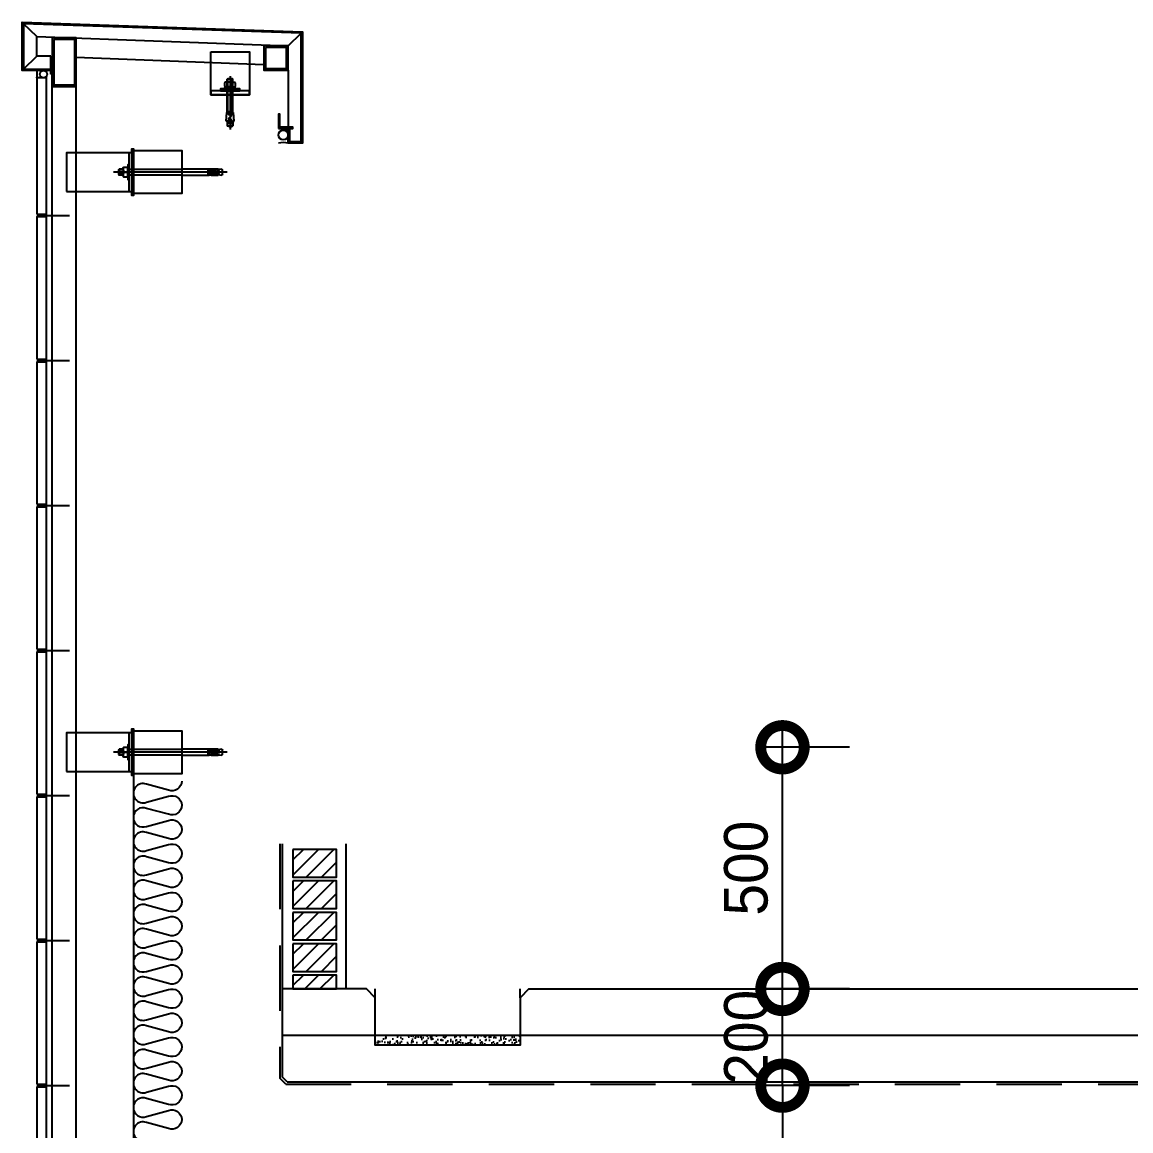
# Model space of a CAD drawing. Header units: millimetres. Extents: x 19868 to 801382, y -4805 to 85279.
# Drawn here: x 297258 to 299551, y 41485 to 43779 of the extents above; entities that cross this region are included whole.
import ezdxf

# ---------------------------------------------------------------- set-up
doc = ezdxf.new("R2010")
doc.units = ezdxf.units.MM
doc.header["$LTSCALE"] = 250
doc.linetypes.add('HID', pattern=[2.8, 1.8, -1])
doc.layers.get('Defpoints').update_dxf_attribs({"color": 151})
for name, color, linetype in [('A-ETC-8', 8, 'Continuous'), ('A-FIN', 6, 'Continuous'), ('A-FIN-8', 8, 'Continuous'), ('A-FIN-9', 7, 'Continuous'), ('A-HAT', 252, 'Continuous'), ('A-HAT-9', 9, 'Continuous'), ('A-HAT-WIREMESH', 9, 'g_mesh'), ('A-WALL', 3, 'Continuous'), ('A-WP', 1, 'HID'), ('ISL', 251, 'Continuous'), ('타일', 6, 'Continuous')]:
    doc.layers.add(name, color=color, linetype=linetype)
doc.layers.add('CK', color=221, linetype='Continuous', plot=False)
doc.layers.add('NOPLOT', color=191, linetype='Continuous', plot=False)
doc.styles.add('Gdim', font='')
doc.styles.get('Gdim').set_extended_font_data('Dotum')
doc.linetypes.add('g_mesh', pattern='A,10,-0.8,["X",Gdim,S=0.6,R=0,X=-0.15,Y=-0.3],-0.8', length=11.6)
doc.dimstyles.new('Gdim50', dxfattribs={"dimscale": 30, "dimtxt": 3, "dimasz": 6, "dimexe": 1.5, "dimexo": 2, "dimgap": 1, "dimtad": 1, "dimdec": 0, "dimzin": 0, "dimdsep": 46, "dimlunit": 6, "dimtxsty": 'Gdim', "dimblk": 'DOTSMALL', "dimcen": 1.5, "dimdle": 1.5, "dimclrd": 256, "dimclre": 256, "dimclrt": 256, "dimazin": 0, "dimtfac": 1, "dimtdec": 0, "dimtix": 1, "dimtmove": 2, "dimatfit": 3, "dimldrblk": 'DOTSMALL', "dimfxl": 1.5, "dimtolj": 1, "dimtzin": 0, "dimlwd": -1, "dimlwe": -1, "dimarcsym": 1})

# ---------------------------------------------------------------- blocks, each defined once
blk = doc.blocks.new('A$C17189e19')
at = {"layer": 'A-HAT-9'}
h = blk.add_hatch(dxfattribs=at)
h.set_pattern_fill('AR-SAND', color=256, scale=0.3)
h.set_pattern_definition([(37.5, (-113396.389, 321843.363), (-0.4800094, 14.6823971), [0, -11.5824, 0, -12.954, 0, -12.3825]), (7.5, (-113396.389, 321843.363), (13.4856985, 21.504753), [0, -6.2484, 0, -10.4394, 0, -4.0005]), (327.5, (-113405.761, 321843.363), (23.7297711, 0.04311554), [0, -3.81, 0, -13.716, 0, -17.907]), (317.5, (-113405.761, 321843.363), (22.9066936, 6.6878797), [0, -1.905, 0, -8.9916, 0, -10.287])])
h.paths.add_polyline_path([(0, -96), (300, -96), (300, -116), (0, -116)])
at = {"layer": 'A-FIN'}
for points in [[(-18, 0), (0, -18), (0, -116), (300, -116), (300, -18), (318, 0)], [(0, -96), (300, -96)]]:
    blk.add_lwpolyline(points, dxfattribs=at)
at = {"layer": 'NOPLOT'}
for p, q in [((0, -18), (0, 0)), ((300, -18), (300, 0))]:
    blk.add_line(p, q, dxfattribs=at)
blk = doc.blocks.new('너트 M12')
for p, q in [((-9, 0), (9, 0)), ((-9.5, -9), (-9.5, -0.5)), ((9, -9.5), (-9, -9.5)), ((0, -8.3), (0, -1.2)), ((9.5, -0.5), (9.5, -9))]:
    blk.add_line(p, q)
for centre, start, end in [((-9, -0.5), 90, 180), ((-9, -9), 180, 270), ((9, -0.5), 0, 90), ((9, -9), 270, 0)]:
    blk.add_arc(centre, 0.5, start, end)
at = {"extrusion": (0, 0, -1)}
for centre, major_axis, ratio, start_param, end_param in [((-4.8, -0.9), (-4.75, 0.31), 0.185359, -0.024388, 3.141593), ((4.8, -0.9), (4.75, 0.31), 0.185108, 3.141593, 6.30754), ((-4.8, -8.6), (4.75, 0.31), 0.187111, 0, 3.166211), ((4.8, -8.6), (-4.75, 0.31), 0.185991, 3.117121, 6.283185)]:
    blk.add_ellipse(centre, major_axis=major_axis, ratio=ratio, start_param=start_param, end_param=end_param, dxfattribs=at)
blk = doc.blocks.new('A$C72d8c3b6')
at = {"layer": 'A-ETC-8'}
for p, q in [((94, 0), (-141, 0)), ((-131, 4.5), (-129.5, 6)), ((-121, 4.5), (-131, 4.5)), ((-131, -4.5), (-131, 4.5)), ((-121, 6), (-129.5, 6)), ((-129.5, -6), (-129.5, 6)), ((0, 6), (-109.5, 6)), ((0, 6), (54, 6)), ((54, -6), (54, 6)), ((54, 6), (57, 6)), ((57, -6), (57, 6)), ((71, 4.5), (57, 4.5)), ((57.6, 6.2), (57.6, -6.2)), ((60.6, 6.2), (57.6, 6.2)), ((60.6, 6.2), (75.6, 6.2)), ((61.6, -2), (61.6, 2)), ((65.6, 1.5), (65.6, 2)), ((66.1, 1), (72.7, 1)), ((71, 4.5), (82, 6)), ((76.1, 2.7), (74.3, 1.5)), ((76.6, 5.2), (76.6, 3.5)), ((82, 6), (82.5, 6)), ((84, 4.5), (84, -4.5)), ((-120.8, -4.5), (-131, -4.5)), ((-131, -4.5), (-129.5, -6)), ((-121, -6), (-129.5, -6)), ((-109.5, -6), (0, -6)), ((54, -6), (0, -6)), ((57, -6), (54, -6)), ((71, -4.5), (57, -4.5)), ((60.6, -6.2), (57.6, -6.2)), ((75.6, -6.2), (60.6, -6.2)), ((65.6, -2), (65.6, -1.5)), ((66.1, -1), (72.7, -1)), ((82, -6), (71, -4.5)), ((76.1, -2.7), (74.3, -1.5)), ((76.6, -3.5), (76.6, -5.2)), ((82.5, -6), (82, -6))]:
    blk.add_line(p, q, dxfattribs=at)
blk.add_lwpolyline([(-103.5, 47.5), (-103.5, -47.5, 0.414214), (-102.5, -48.5), (-100, -48.5), (-100, 48.5), (-102.5, 48.5, 0.414214)], format="xyb", close=True, dxfattribs=at)
for points in [[(-238.5, 40), (-103.5, 40), (-103.5, -40), (-238.5, -40)], [(-103.5, -40), (-109.5, -40), (-109.5, 40), (-103.5, 40)], [(-100, 44.5), (-100, -44.5), (0, -44.5), (0, 44.5)], [(-109.5, 15), (-109.5, -15), (-111.5, -15), (-111.5, 15)]]:
    blk.add_lwpolyline(points, close=True, dxfattribs=at)
for centre, radius, start, end in [((63.6, 2), 2, 90, 180), ((63.6, 2), 2, 0, 90), ((66.1, 1.5), 0.5, 180, 270), ((72.7, 4), 3, 270, 303.6901), ((75.6, 5.2), 1, 0, 90), ((75.6, 3.5), 1, 303.6901, 0), ((82.5, 4.5), 1.5, 0, 90), ((63.6, -2), 2, 180, 270), ((63.6, -2), 2, 270, 0), ((66.1, -1.5), 0.5, 90, 180), ((72.7, -4), 3, 56.3099, 90), ((75.6, -5.2), 1, 270, 0), ((75.6, -3.5), 1, 0, 56.3099), ((82.5, -4.5), 1.5, 270, 0)]:
    blk.add_arc(centre, radius, start, end, dxfattribs=at)
at = {"layer": 'A-ETC-8', "rotation": 270}
blk.add_blockref('너트 M12', (-111.5, 0), dxfattribs=at)
blk = doc.blocks.new('_DotSmall')
at = {"color": 0, "linetype": 'ByBlock', "const_width": 0.5}
blk.add_lwpolyline([(-0.0625, 0, 1), (0.0625, 0, 1)], format="xyb", close=True, dxfattribs=at)
blk = doc.blocks.new('*D63')
at = {"layer": 'CK', "transparency": 16777216}
for p, q in [((298830.7, 41778.9), (298830.7, 41958.9)), ((298969, 41778.9), (298785.7, 41778.9)), ((298830.7, 41578.9), (298830.7, 41778.9)), ((298969, 41578.9), (298785.7, 41578.9)), ((298830.7, 41578.9), (298830.7, 41398.9))]:
    blk.add_line(p, q, dxfattribs=at)
at = {"layer": 'Defpoints', "color": 0, "transparency": 16777216}
for p in [(298830.7, 41778.9), (299029, 41778.9), (299029, 41578.9)]:
    blk.add_point(p, dxfattribs=at)
at = {"layer": 'CK', "transparency": 16777216, "xscale": 180, "yscale": 180, "zscale": 180}
for p, rotation in [((298830.7, 41778.9), 270), ((298830.7, 41578.9), 90)]:
    blk.add_blockref('_DotSmall', p, dxfattribs=dict(at, rotation=rotation))
at = {"layer": 'CK', "transparency": 16777216, "insert": (298755.6, 41678.9), "char_height": 90, "attachment_point": 5, "rotation": 90, "style": 'Gdim'}
blk.add_mtext('\\A1;200', dxfattribs=at)
blk = doc.blocks.new('*D64')
at = {"layer": 'CK', "transparency": 16777216}
for p, q in [((298830.7, 41733.9), (298830.7, 42323.9)), ((298969, 42278.9), (298785.7, 42278.9)), ((298969, 41778.9), (298785.7, 41778.9))]:
    blk.add_line(p, q, dxfattribs=at)
at = {"layer": 'Defpoints', "color": 0, "transparency": 16777216}
for p in [(298830.7, 42278.9), (299029, 42278.9), (299029, 41778.9)]:
    blk.add_point(p, dxfattribs=at)
at = {"layer": 'CK', "transparency": 16777216, "xscale": 180, "yscale": 180, "zscale": 180}
for p, rotation in [((298830.7, 42278.9), 90), ((298830.7, 41778.9), 270)]:
    blk.add_blockref('_DotSmall', p, dxfattribs=dict(at, rotation=rotation))
at = {"layer": 'CK', "transparency": 16777216, "insert": (298755.6, 42028.9), "char_height": 90, "attachment_point": 5, "rotation": 90, "style": 'Gdim'}
blk.add_mtext('\\A1;500', dxfattribs=at)
blk = doc.blocks.new('A$Cae507117')
at = {"layer": 'A-ETC-8'}
for points in [[(-50, 0), (-50, -50), (0, -50), (0, 0)], [(-46.8, -3.2), (-46.8, -46.8), (-3.2, -46.8), (-3.2, -3.2)]]:
    blk.add_lwpolyline(points, close=True, dxfattribs=at)
blk = doc.blocks.new('M12-STUD ANCHOR')
at = {"layer": 'A-ETC-8'}
for p, q in [((22.7, 48), (23.9, 49.2)), ((34.7, 48), (22.7, 48)), ((22.7, -20.8), (22.7, 48)), ((33.5, 49.2), (23.9, 49.2)), ((23.9, -20.8), (23.9, 49.2)), ((28.7, 54.2), (28.7, -55.8)), ((33.5, 49.2), (34.7, 48)), ((33.5, -20.8), (33.5, 49.2)), ((34.7, -20.8), (34.7, 48)), ((17.8, 33.7), (17.8, 40.7)), ((28.2, 30.2), (18, 31.2)), ((18, 28.2), (18, 31.2)), ((18, 31.2), (29.2, 31.2)), ((28.2, 27.2), (18, 28.2)), ((28.7, 42.2), (19.2, 42.2)), ((28.7, 32.2), (19.2, 32.2)), ((23.3, 33.7), (23.3, 40.7)), ((28.2, 27.2), (28.2, 30.2)), ((39.5, 28.2), (28.2, 28.2)), ((28.7, 42.2), (38.2, 42.2)), ((28.7, 32.2), (38.2, 32.2)), ((29.2, 29.2), (29.2, 32.2)), ((39.5, 31.2), (29.2, 32.2)), ((39.5, 28.2), (29.2, 29.2)), ((34.2, 33.7), (34.2, 40.7)), ((39.5, 28.2), (39.5, 31.2)), ((39.7, 33.7), (39.7, 40.7)), ((20.5, -38.8), (21.7, -20.8)), ((21.7, -20.8), (24.3, -20.8)), ((22.7, -18.4), (34.7, -18.4)), ((28.7, -20.8), (24.8, -20.8)), ((35.7, -20.8), (28.7, -20.8)), ((36.9, -38.8), (35.7, -20.8)), ((28.7, -38.8), (20.5, -38.8)), ((22.7, -38.8), (22.7, -48.4)), ((22.7, -41.2), (34.7, -41.2)), ((22.7, -42.4), (34.7, -42.4)), ((25.8, -32.3), (32, -26.1)), ((26.2, -32.6), (32.3, -26.5)), ((31.1, -35.9), (27.5, -35.9)), ((31.1, -36.4), (27.5, -36.4)), ((31.1, -38.8), (28.7, -38.8)), ((32.3, -38.8), (36.9, -38.8)), ((34.7, -38.8), (34.7, -48.4)), ((22.7, -48.4), (28.7, -48.4)), ((28.7, -50.8), (22.7, -48.4)), ((28.7, -50.8), (34.7, -48.4)), ((34.7, -48.4), (28.7, -48.4))]:
    blk.add_line(p, q, dxfattribs=at)
for centre, radius, start, end in [((19.2, 40.7), 1.47, 90, 180), ((19.2, 33.7), 1.47, 180, 270), ((21.8, 40.7), 1.47, 360, 90), ((21.8, 33.7), 1.47, 270, 360), ((24.7, 40.7), 1.47, 90, 180), ((24.7, 33.7), 1.47, 180, 270), ((32.8, 40.7), 1.47, 360, 90), ((32.8, 33.7), 1.47, 270, 360), ((35.7, 40.7), 1.47, 90, 180), ((35.7, 33.7), 1.47, 180, 270), ((38.2, 40.7), 1.47, 360, 90), ((38.2, 33.7), 1.47, 270, 360), ((27.7, -21.9), 3.6, 161.9622, 315), ((27.7, -21.9), 3.12, 159.0667, 315), ((27.5, -34), 2.4, 135, 270), ((27.5, -34), 1.92, 135, 270), ((31.1, -25.3), 1.68, 315, 135), ((31.1, -25.3), 1.2, 315, 135), ((31.1, -37.6), 1.68, 314.4153, 90), ((31.1, -37.6), 1.2, 270, 90)]:
    blk.add_arc(centre, radius, start, end, dxfattribs=at)
blk = doc.blocks.new('A$C7453124a')
at = {"layer": 'A-ETC-8'}
for points in [[(-40, 88.4), (40, 88.4), (40, 0), (-40, 0)], [(-40, 8), (-40, 0), (40, 0), (40, 8)], [(-20, 8), (20, 8), (20, 12), (-20, 12)]]:
    blk.add_lwpolyline(points, close=True, dxfattribs=at)
blk.add_blockref('M12-STUD ANCHOR', (-28.7, -16.2), dxfattribs=at)
blk = doc.blocks.new('A$Cffe7c504')
at = {"layer": 'A-ETC-8'}
for p, q in [((-300, 120.1), (-327, 146.9)), ((-300, 80), (-300, 120.1)), ((220, 100.9), (247, 127)), ((-327, 53), (-300, 80)), ((-271, 80), (-300, 80)), ((-271, 53), (-271, 80)), ((220, 50.9), (220, -67))]:
    blk.add_line(p, q, dxfattribs=at)
for points in [[(-300, 120.1), (220, 100.9)], [(-218.7, 77.3), (170, 62.7)]]:
    blk.add_lwpolyline(points, dxfattribs=at)
for points in [[(-268, 117.3), (-268, 17.3), (-218, 17.3), (-218, 117.3)], [(-264.8, 114.1), (-264.8, 20.5), (-221.2, 20.5), (-221.2, 114.1)], [(200, -70), (230, -70), (230, -67), (203, -67), (203, -40), (200, -40)]]:
    blk.add_lwpolyline(points, close=True, dxfattribs=at)
blk.add_arc((210, -163.7), 64.5, 81.0843, 98.9157, dxfattribs=at)
blk.add_ellipse((210, -83.5), major_axis=(0, 10), ratio=0.999542, dxfattribs=at)
at = {"layer": 'A-FIN-9'}
blk.add_lwpolyline([(-271, 42.8), (-271, 50), (-330, 50), (-330, 150), (250, 130), (250, -100), (220, -100), (220, -73), (208, -73), (208, -70), (223, -70), (223, -97), (247, -97), (247, 127.1), (-327, 146.9), (-327, 53), (-268, 53), (-268, 42.8)], close=True, dxfattribs=at)
at = {"layer": 'A-ETC-8'}
for name, p in [('A$Cae507117', (220, 100.9)), ('A$C7453124a', (100, 0))]:
    blk.add_blockref(name, p, dxfattribs=at)
blk = doc.blocks.new('A$C229340cb')
at = {"layer": 'A-FIN'}
blk.add_lwpolyline([(-67.9, 3), (-47.9, 3), (-47.9, 297), (-67.9, 297)], close=True, dxfattribs=at)
at = {"layer": 'NOPLOT'}
for p, q in [((-67.9, 300), (0, 300)), ((-67.9, 0), (0, 0))]:
    blk.add_line(p, q, dxfattribs=at)
blk = doc.blocks.new('A$C632c858f')
at = {"layer": 'A-ETC-8'}
blk.add_arc((-2.8, 0), 24, 341.8248, 18.1752, dxfattribs=at)
blk.add_ellipse((34, 0), major_axis=(7.59, 0), ratio=0.987937, dxfattribs=at)
blk = doc.blocks.new('A$C4a48d538')
at = {"layer": 'A-FIN', "elevation": 0}
blk.add_lwpolyline([(-300, 8453), (-280, 8453), (-280, 8735), (-300, 8735)], close=True, dxfattribs=at)
at = {"layer": 'NOPLOT'}
blk.add_line((-300, 8450), (-232.1, 8450), dxfattribs=at)
at = {"layer": 'A-ETC-8'}
blk.add_blockref('A$C632c858f', (-320, 8742.5), dxfattribs=at)
at = {"layer": 'A-FIN'}
for p in [(-232.1, 8150), (-232.1, 7850), (-232.1, 7550), (-232.1, 7250), (-232.1, 6950), (-232.1, 6650), (-232.1, 6350)]:
    blk.add_blockref('A$C229340cb', p, dxfattribs=at)

msp = doc.modelspace()

# ---------------------------------------------------------------- hatches: boundary and pattern name
at = {"layer": 'A-HAT', "lineweight": -3}
h = msp.add_hatch(dxfattribs=at)
h.set_pattern_fill('ANSI31', color=256, scale=7, style=0)
h.set_pattern_definition([(45, (214732.234, 44389.054), (-15.715448, 15.715448), [])])
h.paths.add_polyline_path([(297908.2, 42067.4), (297818.2, 42067.4), (297818.2, 42010.4), (297908.2, 42010.4)])
h = msp.add_hatch(dxfattribs=at)
h.set_pattern_fill('ANSI31', color=256, scale=7, style=0)
h.set_pattern_definition([(45, (214732.234, 44324.054), (-15.715448, 15.715448), [])])
h.paths.add_polyline_path([(297908.2, 42002.4), (297818.2, 42002.4), (297818.2, 41945.4), (297908.2, 41945.4)])
h = msp.add_hatch(dxfattribs=at)
h.set_pattern_fill('ANSI31', color=256, scale=7, style=0)
h.set_pattern_definition([(45, (214732.234, 44259.054), (-15.715448, 15.715448), [])])
h.paths.add_polyline_path([(297908.2, 41937.4), (297818.2, 41937.4), (297818.2, 41880.4), (297908.2, 41880.4)])
h = msp.add_hatch(dxfattribs=at)
h.set_pattern_fill('ANSI31', color=256, scale=7, style=0)
h.set_pattern_definition([(45, (214732.234, 44194.054), (-15.715448, 15.715448), [])])
h.paths.add_polyline_path([(297908.2, 41872.4), (297818.2, 41872.4), (297818.2, 41815.4), (297908.2, 41815.4)])
h = msp.add_hatch(dxfattribs=at)
h.set_pattern_fill('ANSI31', color=256, scale=7, style=0)
h.set_pattern_definition([(45, (214732.234, 44129.054), (-15.715448, 15.715448), [])])
h.paths.add_polyline_path([(297818.2, 41778.9), (297908.2, 41778.9), (297908.2, 41807.4), (297818.2, 41807.4)])

# ---------------------------------------------------------------- linework, layer by layer
at = {"layer": 'A-ETC-8'}
for p, q in [((297320.2, 34653.9, 0), (297320.2, 43706.2)), ((297370.2, 34653.9, 0), (297370.2, 43705.7))]:
    msp.add_line(p, q, dxfattribs=at)
at = {"layer": 'A-FIN'}
for p, q in [((297928.2, 41778.9), (297928.2, 42078.9)), ((297970.2, 41778.9), (297796.2, 41778.9)), ((298306.2, 41778.9), (300280.2, 41778.9))]:
    msp.add_line(p, q, dxfattribs=at)
at = {"layer": 'A-FIN-8'}
for p, q in [((297796.2, 42078.9), (297796.2, 41597.1)), ((297806.4, 41586.9), (297796.2, 41597.1)), ((297806.4, 41586.9), (300270, 41586.9))]:
    msp.add_line(p, q, dxfattribs=at)
at = {"layer": 'A-HAT-WIREMESH', "ltscale": 0.6}
msp.add_line((300280.2, 41682.9), (297796.2, 41682.9), dxfattribs=at)
at = {"layer": 'A-WALL', "elevation": 0}
for points in [[(297818.2, 42067.4), (297818.2, 42010.4), (297908.2, 42010.4), (297908.2, 42067.4)], [(297818.2, 42002.4), (297818.2, 41945.4), (297908.2, 41945.4), (297908.2, 42002.4)], [(297818.2, 41937.4), (297818.2, 41880.4), (297908.2, 41880.4), (297908.2, 41937.4)], [(297818.2, 41872.4), (297818.2, 41815.4), (297908.2, 41815.4), (297908.2, 41872.4)], [(297818.2, 41807.4), (297818.2, 41778.9), (297908.2, 41778.9), (297908.2, 41807.4)]]:
    msp.add_lwpolyline(points, close=True, dxfattribs=at)
at = {"layer": 'A-WP', "ltscale": 0.3}
for p, q in [((297791.2, 42078.9), (297791.2, 41594.1)), ((297803.4, 41581.9), (297791.2, 41594.1)), ((297803.4, 41581.9), (300273.1, 41581.9))]:
    msp.add_line(p, q, dxfattribs=at)
at = {"layer": 'ISL'}
msp.add_line((297488.2, 42224.2), (297488.2, 33808.9), dxfattribs=at)
msp.add_lwpolyline([(297588.2, 42208.9, -0.524856), (297561.1, 42190.2), (297515.3, 42202.6, 1.449198), (297515.3, 42165.2), (297561.1, 42177.6, -0.524856), (297588.2, 42158.9, -0.524856), (297561.1, 42140.2), (297515.3, 42152.6, 0.524933), (297488.2, 42133.9, 0.524933), (297515.3, 42115.2), (297561.1, 42127.6, -0.524856), (297588.2, 42108.9, -0.524856), (297561.1, 42090.2), (297515.3, 42102.6, 1.449198), (297515.3, 42065.2), (297561.1, 42077.6, -0.524856), (297588.2, 42058.9, -0.524856), (297561.1, 42040.2), (297515.3, 42052.6, 1.449198), (297515.3, 42015.2), (297561.1, 42027.6, -0.524856), (297588.2, 42008.9, -0.524856), (297561.1, 41990.2), (297515.3, 42002.6, 0.524933), (297488.2, 41983.9, 0.524933), (297515.3, 41965.2), (297561.1, 41977.6, -0.524856), (297588.2, 41958.9, -0.524856), (297561.1, 41940.2), (297515.3, 41952.6, 1.449198), (297515.3, 41915.2), (297561.1, 41927.6, -0.524856), (297588.2, 41908.9, -0.524856), (297561.1, 41890.2), (297515.3, 41902.6, 1.449198), (297515.3, 41865.2), (297561.1, 41877.6, -0.524856), (297588.2, 41858.9, -0.524856), (297561.1, 41840.2), (297515.3, 41852.6, 0.524933), (297488.2, 41833.9, 0.524933), (297515.3, 41815.2), (297561.1, 41827.6, -0.524856), (297588.2, 41808.9, -0.524856), (297561.1, 41790.2), (297515.3, 41802.6, 1.449198), (297515.3, 41765.2), (297561.1, 41777.6, -0.524854), (297588.2, 41758.9, -0.524854), (297561.1, 41740.2), (297515.3, 41752.6, 1.449198), (297515.3, 41715.2), (297561.1, 41727.6, -0.524856), (297588.2, 41708.9, -0.524856), (297561.1, 41690.2), (297515.3, 41702.6, 0.524933), (297488.2, 41683.9, 0.524933), (297515.3, 41665.2), (297561.1, 41677.6, -0.524856), (297588.2, 41658.9, -0.524856), (297561.1, 41640.2), (297515.3, 41652.6, 1.449198), (297515.3, 41615.2), (297561.1, 41627.6, -0.524856), (297588.2, 41608.9, -0.524856), (297561.1, 41590.2), (297515.3, 41602.6, 1.449198), (297515.3, 41565.2), (297561.1, 41577.6, -0.524856), (297588.2, 41558.9, -0.524856), (297561.1, 41540.2), (297515.3, 41552.6, 0.524933), (297488.2, 41533.9, 0.524933), (297515.3, 41515.2), (297561.1, 41527.6, -0.524856), (297588.2, 41508.9, -0.524856), (297561.1, 41490.2), (297515.3, 41502.6, 1.449198), (297515.3, 41465.2)], format="xyb", dxfattribs=at)

# ---------------------------------------------------------------- block references
at = {"layer": 'A-ETC-8', "xscale": -1, "rotation": 180}
for p in [(297588.2, 43468.7), (297588.2, 42268.7)]:
    msp.add_blockref('A$C72d8c3b6', p, dxfattribs=at)
at = {"layer": 'A-FIN', "xscale": -1}
msp.add_blockref('A$C17189e19', (298288.2, 41778.9), dxfattribs=at)
at = {"layer": 'A-FIN-9'}
msp.add_blockref('A$Cffe7c504', (297588.2, 43628.9), dxfattribs=at)
at = {"layer": '타일'}
msp.add_blockref('A$C4a48d538', (297588.2, 34928.9), dxfattribs=at)

# ---------------------------------------------------------------- dimensions: what is measured, and where the dimension line sits
at = {"layer": 'CK'}
for base, p1, p2, picture, middle in [((298830.7, 42278.9), (299029, 41778.9), (299029, 42278.9), '*D64', (298755.6, 42028.9)), ((298830.7, 41778.9), (299029, 41578.9), (299029, 41778.9), '*D63', (298755.6, 41678.9))]:
    dim = msp.add_linear_dim(base=base, p1=p1, p2=p2, angle=90, dimstyle='Gdim50', dxfattribs=at)
    dim.commit()
    dim.dimension.update_dxf_attribs({"geometry": picture, "text_midpoint": middle})

doc.saveas('drawing.dxf')
